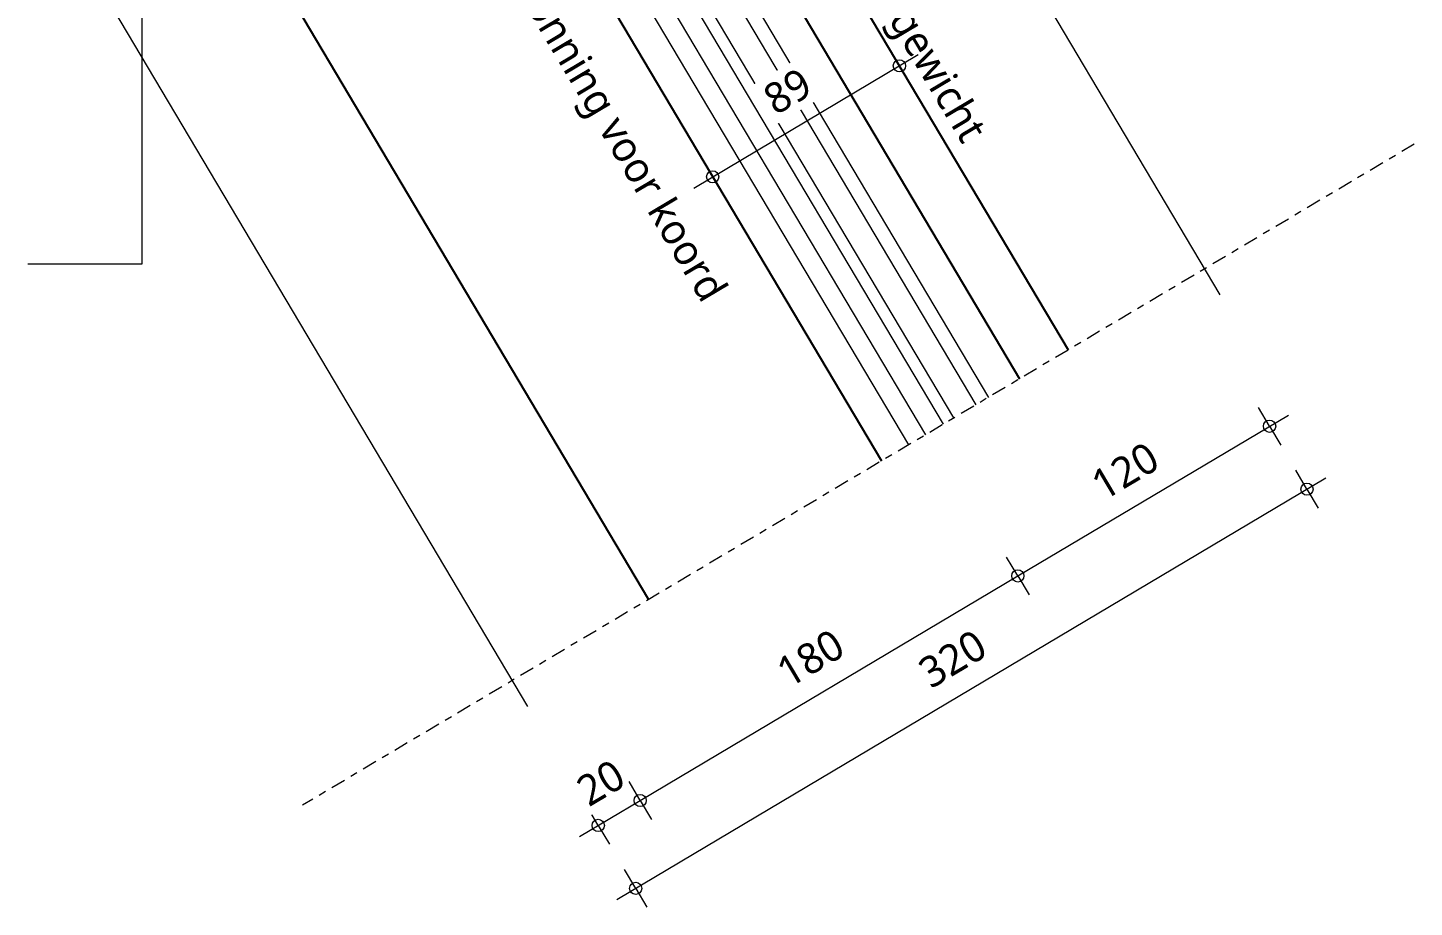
# Model space of a CAD drawing. Header units: millimetres. Extents: x -435 to 27166, y -19117 to 26500.
# Drawn here: x 2699 to 3267, y 12944 to 13304 of the extents above; entities that cross this region are included whole.
import ezdxf

# ---------------------------------------------------------------- set-up
doc = ezdxf.new("R2010")
doc.units = ezdxf.units.MM
doc.linetypes.add('MV_center', pattern=[15, 6, -3, 3, -3])
for name, color, linetype, lineweight in [('A-ANNO-DIMS', 211, 'Continuous', 13), ('A-ANNO-DIMS-5', 211, 'Continuous', 13), ('A-DETL', 90, 'Continuous', 13), ('A-DETL-GENF', 92, 'Continuous', 18), ('G-ANNO-TEXT', 231, 'Continuous', 13)]:
    doc.layers.add(name, color=color, linetype=linetype, lineweight=lineweight)
doc.styles.add('Segoe UI_3', font='segoeui.ttf', dxfattribs={"height": 12.5})
doc.dimstyles.new('2_5_mm', dxfattribs={"dimscale": 304.8, "dimtxt": 13.092049, "dimasz": 0.016404, "dimexe": 0.029528, "dimexo": 0.0625, "dimgap": 0.014764, "dimtad": 1, "dimdec": 0, "dimzin": 0, "dimdsep": 46, "dimtxsty": 'Segoe UI_3', "dimblk1": 'DOTBLANK', "dimblk2": 'DOTBLANK', "dimsah": 1, "dimcen": 0.09, "dimdle": 0.029528, "dimazin": 0, "dimtfac": 1, "dimtdec": 4, "dimtix": 1, "dimtmove": 0, "dimatfit": 3, "dimfxl": 0.029528, "dimfxlon": 1, "dimtvp": 1, "dimtfill": 1, "dimtolj": 1, "dimtzin": 0, "dimarcsym": 2})

# ---------------------------------------------------------------- blocks, each defined once
blk = doc.blocks.new('31 driedubbel_glas - HR___-3132311-Details Appartement')
at = {"layer": 'A-DETL-GENF', "lineweight": 13}
for p, q in [((157.43, 38), (380, 38)), ((380, 38), (380, 30)), ((380, 30), (157.43, 30)), ((380, 30), (376, 30)), ((380, 21.5), (376, 30)), ((376, 21.5), (380, 30)), ((376, 30), (376, 21.5)), ((380, 21.5), (380, 30)), ((157.43, 21.5), (380, 21.5)), ((380, 21.5), (380, 0)), ((157.43, 16.5), (380, 16.5)), ((376, 6), (376, 16.5)), ((376, 16.5), (380, 6)), ((376, 6), (380, 16.5)), ((380, 6), (157.43, 6)), ((380, 0), (157.43, 0))]:
    blk.add_line(p, q, dxfattribs=at)
blk = doc.blocks.new('NLRS_00_DI_maskeer - Type 1-4234841-Details Appartement')
at = {"layer": 'A-DETL-GENF', "linetype": 'MV_center'}
blk.add_line((-100, 0), (430, 0), dxfattribs=at)
blk = doc.blocks.new('DIMBLOCK117-Details Appartement')
at = {"layer": 'A-ANNO-DIMS-5'}
for p, q in [((2949.51, 12987.96), (2944.92, 12995.69)), ((2924.59, 12973.14), (2949.51, 12987.96)), ((2949.51, 12987.96), (2954.11, 12980.22)), ((2932.32, 12977.74), (2927.72, 12985.47)), ((2932.32, 12977.74), (2936.92, 12970))]:
    blk.add_line(p, q, dxfattribs=at)
for centre in [(2949.51, 12987.96), (2932.32, 12977.74)]:
    blk.add_circle(centre, 2.5, dxfattribs=at)
at = {"layer": 'A-ANNO-DIMS-5', "color": 0, "insert": (2922.1, 12995.87), "char_height": 12.5, "width": 22.8516, "attachment_point": 1, "rotation": 30.7291, "line_spacing_factor": 1.142579, "style": 'Segoe UI_3', "bg_fill": 3, "box_fill_scale": 1.25, "bg_fill_color": 9, "bg_fill_true_color": 13158600, "bg_fill_transparency": 0}
blk.add_mtext('20', dxfattribs=at)
blk = doc.blocks.new('_DotBlank')
at = {"color": 0, "linetype": 'ByBlock', "lineweight": -2}
blk.add_line((-0.5, 0), (-1, 0), dxfattribs=at)
blk.add_circle((0, 0), 0.5, dxfattribs=at)
blk = doc.blocks.new('DIMBLOCK118-Details Appartement')
at = {"layer": 'A-ANNO-DIMS-5'}
for p, q in [((3104.24, 13079.93), (3099.64, 13087.67)), ((2949.51, 12987.96), (3104.24, 13079.93)), ((3104.24, 13079.93), (3108.84, 13072.2)), ((2949.51, 12987.96), (2944.92, 12995.69)), ((2949.51, 12987.96), (2954.11, 12980.22))]:
    blk.add_line(p, q, dxfattribs=at)
for centre in [(3104.24, 13079.93), (2949.51, 12987.96)]:
    blk.add_circle(centre, 2.5, dxfattribs=at)
at = {"layer": 'A-ANNO-DIMS-5', "color": 0, "insert": (3003.97, 13044.53), "char_height": 12.5, "width": 34.2774, "attachment_point": 1, "rotation": 30.7291, "line_spacing_factor": 1.142579, "style": 'Segoe UI_3', "bg_fill": 3, "box_fill_scale": 1.25, "bg_fill_color": 9, "bg_fill_true_color": 13158600, "bg_fill_transparency": 0}
blk.add_mtext('180', dxfattribs=at)
blk = doc.blocks.new('DIMBLOCK119-Details Appartement')
at = {"layer": 'A-ANNO-DIMS-5'}
for p, q in [((3207.39, 13141.25), (3202.79, 13148.99)), ((3104.24, 13079.93), (3215.13, 13145.85)), ((3207.39, 13141.25), (3211.99, 13133.52)), ((3104.24, 13079.93), (3099.64, 13087.67)), ((3104.24, 13079.93), (3108.84, 13072.2))]:
    blk.add_line(p, q, dxfattribs=at)
for centre in [(3207.39, 13141.25), (3104.24, 13079.93)]:
    blk.add_circle(centre, 2.5, dxfattribs=at)
at = {"layer": 'A-ANNO-DIMS-5', "color": 0, "insert": (3132.91, 13121.18), "char_height": 12.5, "width": 34.2774, "attachment_point": 1, "rotation": 30.7291, "line_spacing_factor": 1.142579, "style": 'Segoe UI_3', "bg_fill": 3, "box_fill_scale": 1.25, "bg_fill_color": 9, "bg_fill_true_color": 13158600, "bg_fill_transparency": 0}
blk.add_mtext('120', dxfattribs=at)
blk = doc.blocks.new('DIMBLOCK122-Details Appartement')
at = {"layer": 'A-ANNO-DIMS-5'}
for p, q in [((3055.7, 13288.87), (3051.11, 13296.6)), ((2971.46, 13238.79), (3063.44, 13293.47)), ((3055.7, 13288.87), (3060.3, 13281.13)), ((2979.2, 13243.39), (2974.6, 13251.13)), ((2979.2, 13243.39), (2983.8, 13235.65))]:
    blk.add_line(p, q, dxfattribs=at)
for centre in [(3055.7, 13288.87), (2979.2, 13243.39)]:
    blk.add_circle(centre, 2.5, dxfattribs=at)
at = {"layer": 'A-ANNO-DIMS-5', "color": 0, "insert": (2998.64, 13279.15), "char_height": 12.5, "width": 22.8516, "attachment_point": 1, "rotation": 30.7291, "line_spacing_factor": 1.142579, "style": 'Segoe UI_3', "bg_fill": 3, "box_fill_scale": 1.25, "bg_fill_color": 9, "bg_fill_true_color": 13158600, "bg_fill_transparency": 0}
blk.add_mtext('89', dxfattribs=at)
blk = doc.blocks.new('DIMBLOCK126-Details Appartement')
at = {"layer": 'A-ANNO-DIMS-5'}
for p, q in [((2939.92, 12947.35), (3230.46, 13120.06)), ((3222.72, 13115.46), (3218.12, 13123.2)), ((3222.72, 13115.46), (3227.32, 13107.73)), ((2947.65, 12951.95), (2943.05, 12959.69)), ((2947.65, 12951.95), (2952.25, 12944.21))]:
    blk.add_line(p, q, dxfattribs=at)
for centre in [(3222.72, 13115.46), (2947.65, 12951.95)]:
    blk.add_circle(centre, 2.5, dxfattribs=at)
at = {"layer": 'A-ANNO-DIMS-5', "color": 0, "insert": (3062.28, 13044.3), "char_height": 12.5, "width": 34.2774, "attachment_point": 1, "rotation": 30.7291, "line_spacing_factor": 1.142579, "style": 'Segoe UI_3', "bg_fill": 3, "box_fill_scale": 1.25, "bg_fill_color": 9, "bg_fill_true_color": 13158600, "bg_fill_transparency": 0}
blk.add_mtext('320', dxfattribs=at)

msp = doc.modelspace()

# ---------------------------------------------------------------- linework, layer by layer
at = {"layer": 'A-DETL'}
for p, q in [((2980.06, 13543.25), (3187.01, 13195.11)), ((2701.31, 13366.36), (2903.34, 13026.49))]:
    msp.add_line(p, q, dxfattribs=at)
at = {"layer": 'A-DETL', "lineweight": 25}
for p, q in [((2982.4, 13412.19), (3124.88, 13172.5)), ((2995.51, 13345.21), (3104.92, 13160.63)), ((2804.95, 13319.3), (2952.96, 13070.3)), ((2936.75, 13314.81), (3048.38, 13127.02))]:
    msp.add_line(p, q, dxfattribs=at)
at = {"layer": 'G-ANNO-TEXT', "color": 250}
for p, q in [((2745.36, 13411.81), (2745.36, 13207.7)), ((2698.86, 13207.7), (2698.54, 13207.7)), ((2745.36, 13207.7), (2698.86, 13207.7))]:
    msp.add_line(p, q, dxfattribs=at)

# ---------------------------------------------------------------- block references
at = {"layer": 'A-DETL-GENF', "lineweight": 13, "rotation": 120.7291313917918}
msp.add_blockref('31 driedubbel_glas - HR___-3132311-Details Appartement', (3172.66, 13017.76), dxfattribs=at)
at = {"layer": 'A-DETL-GENF', "linetype": 'MV_center', "rotation": 210.7291313917723}
msp.add_blockref('NLRS_00_DI_maskeer - Type 1-4234841-Details Appartement', (3180.72, 13205.69), dxfattribs=at)

# ---------------------------------------------------------------- texts
at = {"layer": 'G-ANNO-TEXT', "color": 7, "char_height": 12.5, "attachment_point": 1, "rotation": 300.7291, "style": 'Segoe UI_3'}
for s, insert, width in [('kokergat voor gewicht', (3004.86, 13410.04), 209.2404), ('sponning voor koord', (2903.9, 13335.27), 196.4134)]:
    msp.add_mtext(s, dxfattribs=dict(at, insert=insert, width=width))

# ---------------------------------------------------------------- next in the draw order: dimensions: what is measured, and where the dimension line sits
at = {"layer": 'A-ANNO-DIMS'}
for base, p1, p2, override, picture, middle in [((3055.7, 13288.87), (2974.6, 13251.13), (3051.11, 13296.6), {"dimpost": '<>', "dimfxl": 89}, 'DIMBLOCK122-Details Appartement', (3011.85, 13275.55)), ((2949.51, 12987.96), (2927.72, 12985.47), (2944.92, 12995.69), {"dimpost": '<>', "dimfxl": 20}, 'DIMBLOCK117-Details Appartement', (2935.32, 12992.27))]:
    dim = msp.add_linear_dim(base=base, p1=p1, p2=p2, angle=30.7291, dimstyle='2_5_mm', override=override, dxfattribs=at)
    dim.commit()
    dim.dimension.update_dxf_attribs({"geometry": picture, "text_midpoint": middle})

# ---------------------------------------------------------------- next in the draw order: dimensions: what is measured, and where the dimension line sits
dim = msp.add_linear_dim(base=(3104.24, 13079.93), p1=(2944.92, 12995.69), p2=(3099.64, 13087.67), angle=30.7291, dimstyle='2_5_mm', override={"dimpost": '<>', "dimfxl": 180}, dxfattribs=at)
dim.commit()
dim.dimension.update_dxf_attribs({"geometry": 'DIMBLOCK118-Details Appartement', "text_midpoint": (3021.26, 13043.4)})

# ---------------------------------------------------------------- next in the draw order: dimensions: what is measured, and where the dimension line sits
dim = msp.add_linear_dim(base=(3207.39, 13141.25), p1=(3099.64, 13087.67), p2=(3202.79, 13148.99), angle=30.7291, dimstyle='2_5_mm', override={"dimpost": '<>', "dimfxl": 120}, dxfattribs=at)
dim.commit()
dim.dimension.update_dxf_attribs({"geometry": 'DIMBLOCK119-Details Appartement', "text_midpoint": (3150.2, 13120.05)})

# ---------------------------------------------------------------- next in the draw order: dimensions: what is measured, and where the dimension line sits
dim = msp.add_linear_dim(base=(3222.72, 13115.46), p1=(2943.05, 12959.69), p2=(3218.12, 13123.2), angle=30.7291, dimstyle='2_5_mm', override={"dimpost": '<>', "dimfxl": 320}, dxfattribs=at)
dim.commit()
dim.dimension.update_dxf_attribs({"geometry": 'DIMBLOCK126-Details Appartement', "text_midpoint": (3079.58, 13043.13)})

doc.saveas('drawing.dxf')
